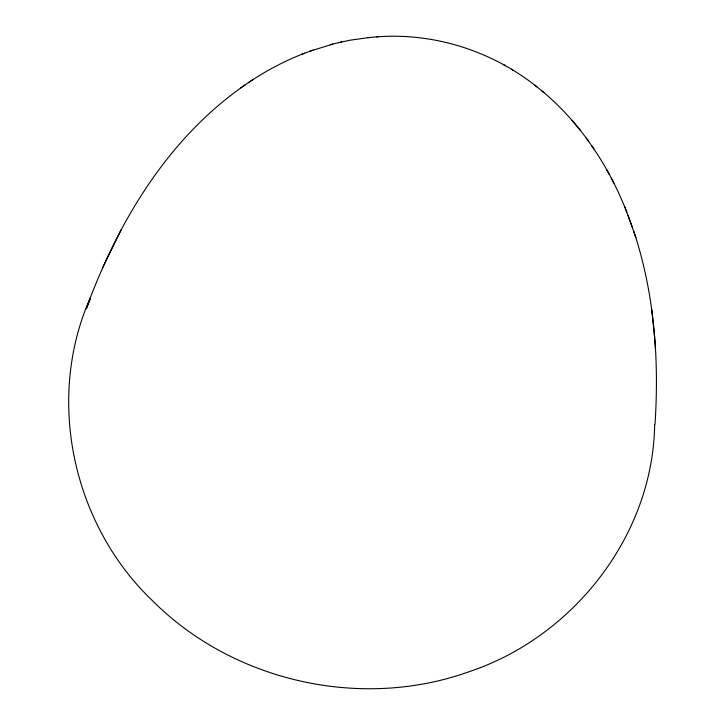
<?xml version="1.0" encoding="UTF-8"?>
<svg xmlns="http://www.w3.org/2000/svg" width="725" height="725" viewBox="0 0 725 725"><rect width="100%" height="100%" fill="white"/><g stroke="black" fill="none" stroke-linecap="round" stroke-linejoin="round"><path stroke-width="1.09" d="M654.666 424.66C652.935 535.657 573.312 637.048 468.975 671.749C361.403 710.328 233.622 681.781 152.776 600.989C72.817 524.909 45.276 399.393 90.262 297.903C121.918 215.316 171.209 136.092 244.968 84.997M655.01 424.288C659.261 359.392 654.394 293.099 633.713 231.13M86.456 308.37L90.262 297.903M86.32 308.787L90.172 299.461M102.887 267.262L121.347 229.417M248.702 82.46C266.184 70.651 284.97 60.728 304.663 53.179M240.754 87.861L252.771 79.687M310.019 51.176L332.938 44.053M301.419 54.393L313.073 50.034M339.064 42.585L350.184 40.183L369.542 37.473M330.292 44.733L341.52 41.95M376.583 36.902C433.822 32.371 492.157 51.031 536.899 86.855M367.729 37.655L378.178 36.73M511.361 69.21L512.992 70.171M503.857 64.86L505.316 65.712M541.711 90.77C559.573 105.488 575.306 122.742 588.763 141.556M534.86 85.224L543.913 92.537M580.544 130.554L572.097 120.404M591.546 145.535C606 166.224 617.691 188.808 626.871 212.298M586.199 137.949L594.21 149.305M611.338 178.232L613.921 183.144M606.807 169.786L609.308 174.544M628.122 215.597L635.907 237.691M624.569 206.389L632.635 228.076M651.675 309.176L654.693 338.158M654.775 339.445L655.518 348.961"/></g></svg>
